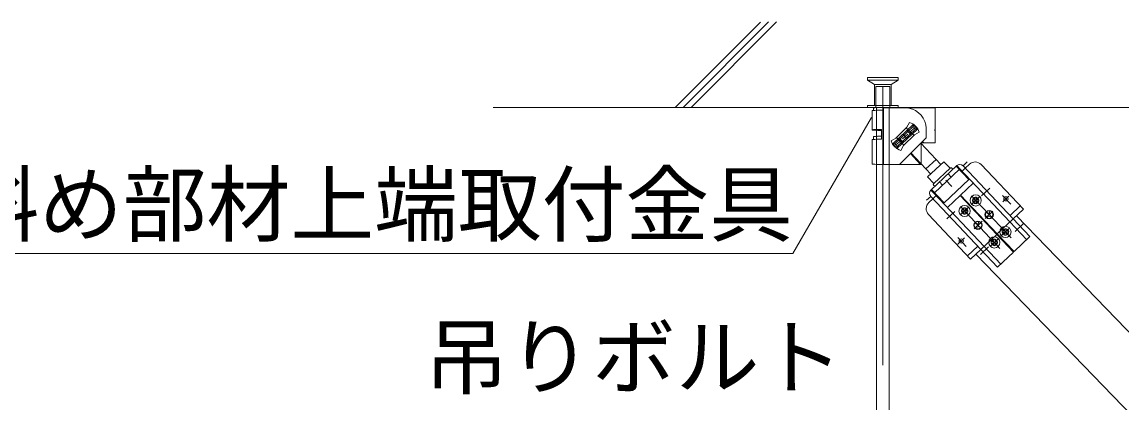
# Model space of a CAD drawing. Units: millimetres at full size, sheet at 1:40; details may follow other scales. Extents: x -7800 to 7800, y -5578 to 5491.
# Drawn here: x -4903 to -4116, y 1029 to 1302 of the extents above; entities that cross this region are included whole.
import ezdxf
from ezdxf.enums import TextEntityAlignment as Align

# ---------------------------------------------------------------- set-up
doc = ezdxf.new("R2010")
doc.units = ezdxf.units.MM
doc.header["$LTSCALE"] = 40
for name, pattern in [('CHAIN1', [8, 5, -1, 1, -1]), ('DASHED1', [1.8, 1.2, -0.6]), ('DOUBLE_CHAIN1', [8.8, 5, -1, 0.6, -0.6, 0.6, -1])]:
    doc.linetypes.add(name, pattern=pattern)
doc.layers.add('2-6_文字', color=7, linetype='Continuous', lineweight=18)
doc.styles.add('ＭＳ ゴシック', font='')
doc.styles.get('ＭＳ ゴシック').set_extended_font_data('MS Gothic')

msp = doc.modelspace()

# ---------------------------------------------------------------- linework, layer by layer
at = {"layer": '2-6_文字'}
for p, q in [((-4374.41, 1301.89), (-4435.61, 1240.7)), ((-4368.69, 1301.96), (-4429.95, 1240.7)), ((-4363.03, 1301.96), (-4424.29, 1240.7)), ((-4565.91, 1240.7), (-2270.23, 1240.7)), ((-4295.04, 1233.4), (-4351.29, 1135.97)), ((-4351.29, 1135.97), (-4951.29, 1135.97))]:
    msp.add_line(p, q, dxfattribs=at)
at = {"layer": '2-6_文字', "color": 4, "linetype": 'DASHED1', "lineweight": 9}
for p, q in [((-4275.9, 1262.2), (-4297.9, 1262.2)), ((-4275.9, 1260.2), (-4297.9, 1260.2)), ((-4292.9, 1257.2), (-4292.9, 1242.2)), ((-4280.9, 1257.2), (-4292.9, 1257.2)), ((-4291.9, 1255.7), (-4291.9, 1240.7)), ((-4291.9, 1255.7), (-4291.4, 1255.7)), ((-4281.9, 1255.7), (-4291.4, 1255.7)), ((-4281.9, 1255.7), (-4281.9, 1240.7)), ((-4280.9, 1257.2), (-4280.9, 1242.2)), ((-4297.9, 1242.2), (-4297.9, 1240.7)), ((-4275.9, 1242.2), (-4297.9, 1242.2)), ((-4275.9, 1242.2), (-4275.9, 1240.7))]:
    msp.add_line(p, q, dxfattribs=at)
at = {"layer": '2-6_文字', "color": 4, "linetype": 'CHAIN1', "lineweight": 9}
msp.add_line((-4286.9, 1255.8), (-4286.9, 771.99), dxfattribs=at)
at = {"layer": '2-6_文字', "color": 3}
for p, q in [((-4294.6, 1238.38), (-4294.6, 1224.58)), ((-4293.6, 1240.39), (-4293.6, 1238.56)), ((-4290.05, 1240.7), (-4292.04, 1240.7)), ((-4291.4, 1240.7), (-4291.4, 867)), ((-4291.4, 1238.17), (-4291.39, 1238.17)), ((-4286.4, 1240.7), (-4290.05, 1240.7)), ((-4286.4, 1240.7), (-4282.4, 1240.7)), ((-4286.4, 1240.39), (-4270.9, 1240.39)), ((-4286.4, 1201.67), (-4286.4, 1238.74)), ((-4282.4, 1240.7), (-4282.4, 867)), ((-4270.9, 1240.39), (-4249.4, 1240.39)), ((-4249.4, 1215.43), (-4249.4, 1240.39)), ((-4269.69, 1226.46), (-4267.71, 1229.89)), ((-4287.9, 1224.93), (-4287.85, 1217.93)), ((-4279.81, 1214.64), (-4265.04, 1228.42)), ((-4278.4, 1214.59), (-4265.09, 1227.01)), ((-4269.69, 1226.46), (-4277.47, 1218.69)), ((-4261.97, 1225.13), (-4276.74, 1211.35)), ((-4270.89, 1219.89), (-4272.6, 1221.71)), ((-4270.89, 1219.89), (-4269.06, 1221.59)), ((-4270.08, 1226.07), (-4264.63, 1220.77)), ((-4267.23, 1223.3), (-4264.75, 1225.61)), ((-4265.09, 1227.01), (-4265.04, 1228.42)), ((-4265.04, 1228.42), (-4261.97, 1225.13)), ((-4264.31, 1221.09), (-4260.88, 1223.07)), ((-4263.38, 1225.18), (-4261.97, 1225.13)), ((-4255.88, 1218.93), (-4255.88, 1225.39)), ((-4249.4, 1224.89), (-4249.7, 1224.89)), ((-4249.4, 1215.43), (-4249.4, 1223.89)), ((-4294.6, 1217.57), (-4294.6, 1200.12)), ((-4293.6, 1219.79), (-4293.6, 1217.75)), ((-4277.47, 1218.69), (-4280.9, 1216.71)), ((-4278.4, 1214.59), (-4279.81, 1214.64)), ((-4276.74, 1211.35), (-4279.81, 1214.64)), ((-4276.69, 1212.77), (-4278.4, 1214.59)), ((-4277.05, 1219.11), (-4271.81, 1213.59)), ((-4274.55, 1216.48), (-4277.03, 1214.16)), ((-4255.89, 1218.91), (-4275, 1199.81)), ((-4270.89, 1219.89), (-4272.72, 1218.18)), ((-4264.31, 1221.09), (-4272.09, 1213.31)), ((-4270.89, 1219.89), (-4269.19, 1218.06)), ((-4259.62, 1215.13), (-4245.29, 1199.76)), ((-4249.4, 1215.43), (-4259.39, 1215.43)), ((-4259.39, 1215.43), (-4259.39, 1199.81)), ((-4257.46, 1215.43), (-4258.46, 1216.34)), ((-4276.69, 1212.77), (-4276.74, 1211.35)), ((-4272.09, 1213.31), (-4274.07, 1209.88)), ((-4259.92, 1199.81), (-4267.08, 1207.73)), ((-4266.75, 1208.12), (-4252.6, 1192.94)), ((-4286.4, 1199.81), (-4286.4, 1201.67)), ((-4286.4, 1199.81), (-4259.39, 1199.81)), ((-4256.01, 1196.6), (-4248.7, 1203.42)), ((-4243.09, 1201.81), (-4254.8, 1190.9)), ((-4233.94, 1198.97), (-4252.48, 1181.46)), ((-4238.73, 1197.13), (-4243.09, 1201.81)), ((-4234.3, 1198.63), (-4225.24, 1189.03)), ((-4226.49, 1201.6), (-4229.41, 1198.84)), ((-4229.41, 1198.84), (-4193.51, 1160.81)), ((-4224.89, 1199.95), (-4227.83, 1197.17)), ((-4216.41, 1199.71), (-4186.2, 1167.71)), ((-4250.43, 1186.21), (-4254.8, 1190.9)), ((-4250.43, 1186.21), (-4238.73, 1197.13)), ((-4250.4, 1186.19), (-4238.75, 1197.16)), ((-4231.74, 1196.64), (-4232.1, 1196.3)), ((-4231.74, 1196.64), (-4195.83, 1158.62)), ((-4225.24, 1189.03), (-4243.05, 1172.21)), ((-4241.72, 1188.6), (-4237.35, 1183.92)), ((-4222.06, 1186.39), (-4231.15, 1177.81)), ((-4252.61, 1176.94), (-4255.58, 1174.14)), ((-4253.97, 1172.49), (-4251.03, 1175.27)), ((-4252.61, 1176.94), (-4216.7, 1138.91)), ((-4252.11, 1181.81), (-4243.05, 1172.21)), ((-4251.37, 1175.63), (-4251.03, 1175.27)), ((-4250.28, 1179.14), (-4249.92, 1179.48)), ((-4250.28, 1179.14), (-4214.38, 1141.11)), ((-4249.04, 1177.83), (-4248.7, 1177.47)), ((-4240.6, 1168.89), (-4231.51, 1177.47)), ((-4205.29, 1149.69), (-4231.51, 1177.47)), ((-4204.92, 1150.03), (-4231.15, 1177.81)), ((-4222.61, 1174.57), (-4222.64, 1173.57)), ((-4222.61, 1174.57), (-4221.31, 1174.53)), ((-4220.76, 1176.31), (-4220.8, 1175.01)), ((-4220.76, 1176.31), (-4219.76, 1176.28)), ((-4219.76, 1176.28), (-4219.8, 1174.98)), ((-4219.31, 1174.47), (-4218.02, 1174.43)), ((-4218.02, 1174.43), (-4218.05, 1173.43)), ((-4230.61, 1167.01), (-4230.64, 1166.01)), ((-4230.61, 1167.01), (-4229.31, 1166.97)), ((-4228.76, 1168.76), (-4228.8, 1167.46)), ((-4228.76, 1168.76), (-4227.76, 1168.73)), ((-4227.76, 1168.73), (-4227.8, 1167.43)), ((-4227.31, 1166.91), (-4226.01, 1166.88)), ((-4226.01, 1166.88), (-4226.04, 1165.88)), ((-4222.64, 1173.57), (-4221.34, 1173.53)), ((-4220.86, 1173.01), (-4220.9, 1171.71)), ((-4220.9, 1171.71), (-4219.9, 1171.68)), ((-4219.86, 1172.98), (-4219.9, 1171.68)), ((-4219.34, 1173.47), (-4218.05, 1173.43)), ((-4210.72, 1163.82), (-4210.16, 1166.46)), ((-4193.51, 1160.81), (-4186.2, 1167.71)), ((-4254.22, 1164.01), (-4224.01, 1132.01)), ((-4230.64, 1166.01), (-4229.34, 1165.98)), ((-4228.86, 1165.46), (-4228.9, 1164.16)), ((-4228.9, 1164.16), (-4227.9, 1164.13)), ((-4227.86, 1165.43), (-4227.9, 1164.13)), ((-4227.34, 1165.91), (-4226.04, 1165.88)), ((-4218.72, 1156.27), (-4218.15, 1158.91)), ((-4210.72, 1163.82), (-4212.75, 1165.6)), ((-4210.72, 1163.82), (-4212.68, 1161.96)), ((-4212.68, 1161.96), (-4209.77, 1162.81)), ((-4212.1, 1165.03), (-4210.51, 1164.78)), ((-4210.72, 1163.82), (-4208.86, 1161.85)), ((-4193.51, 1160.81), (-4181.49, 1148.09)), ((-3862.96, 823.2), (-4191.14, 1163.04)), ((-4218.72, 1156.27), (-4220.75, 1158.05)), ((-4218.72, 1156.27), (-4220.68, 1154.41)), ((-4220.68, 1154.41), (-4217.77, 1155.26)), ((-4220.1, 1157.48), (-4218.51, 1157.23)), ((-4218.72, 1156.27), (-4216.86, 1154.3)), ((-4201.33, 1152.02), (-4201.36, 1151.03)), ((-4201.36, 1151.03), (-4200.06, 1150.99)), ((-4201.33, 1152.02), (-4200.03, 1151.99)), ((-4199.58, 1150.47), (-4199.62, 1149.17)), ((-4199.48, 1153.77), (-4199.52, 1152.47)), ((-4199.48, 1153.77), (-4198.48, 1153.74)), ((-4198.58, 1150.44), (-4198.62, 1149.14)), ((-4198.48, 1153.74), (-4198.52, 1152.44)), ((-4198.06, 1150.93), (-4196.76, 1150.89)), ((-4198.03, 1151.93), (-4196.73, 1151.89)), ((-4196.73, 1151.89), (-4196.76, 1150.89)), ((-4209.33, 1144.47), (-4209.36, 1143.47)), ((-4209.36, 1143.47), (-4208.06, 1143.43)), ((-4209.33, 1144.47), (-4208.03, 1144.43)), ((-4207.58, 1142.92), (-4207.62, 1141.62)), ((-4207.48, 1146.22), (-4207.52, 1144.92)), ((-4207.48, 1146.22), (-4206.48, 1146.19)), ((-4206.58, 1142.89), (-4206.62, 1141.59)), ((-4206.48, 1146.19), (-4206.52, 1144.89)), ((-4206.06, 1143.37), (-4204.76, 1143.33)), ((-4206.03, 1144.37), (-4204.73, 1144.33)), ((-4205.29, 1149.69), (-4193.27, 1136.97)), ((-4204.73, 1144.33), (-4204.76, 1143.33)), ((-4199.62, 1149.17), (-4198.62, 1149.14)), ((-4181.49, 1148.09), (-4192.91, 1137.31)), ((-4224.01, 1132.01), (-4216.7, 1138.91)), ((-3918.57, 823.2), (-4220.23, 1135.58)), ((-4216.7, 1138.91), (-4204.69, 1126.19)), ((-4207.62, 1141.62), (-4206.62, 1141.59)), ((-4204.69, 1126.19), (-4193.27, 1136.97))]:
    msp.add_line(p, q, dxfattribs=at)
at = {"layer": '2-6_文字', "color": 3, "linetype": 'DASHED1'}
for p, q in [((-4291.4, 1240.7), (-4291.4, 1215.7)), ((-4291.4, 1240.16), (-4291.4, 1225.68)), ((-4282.4, 1240.7), (-4282.4, 1215.7)), ((-4269.57, 1224.19), (-4266.5, 1220.9)), ((-4268.94, 1224.78), (-4265.87, 1221.49)), ((-4291.4, 1219.56), (-4291.39, 1199.88)), ((-4275.91, 1218.28), (-4272.84, 1214.99)), ((-4275.28, 1218.87), (-4272.21, 1215.58)), ((-4231.74, 1196.64), (-4233.94, 1198.97)), ((-4249.92, 1179.48), (-4232.1, 1196.3)), ((-4240.12, 1193.14), (-4237.92, 1190.81)), ((-4227.83, 1197.17), (-4230.16, 1194.97)), ((-4246.3, 1187.3), (-4244.1, 1184.97)), ((-4250.28, 1179.14), (-4252.48, 1181.46)), ((-4251.03, 1175.27), (-4248.7, 1177.47)), ((-4195.7, 1163.14), (-4188.4, 1170.04)), ((-4204.92, 1150.03), (-4193.51, 1160.81)), ((-4195.83, 1158.62), (-4183.82, 1145.89)), ((-4207.48, 1152.02), (-4207.12, 1152.36)), ((-4216.7, 1138.91), (-4205.29, 1149.69)), ((-4226.21, 1134.34), (-4218.9, 1141.24)), ((-4214.38, 1141.11), (-4202.36, 1128.38))]:
    msp.add_line(p, q, dxfattribs=at)
at = {"layer": '2-6_文字', "color": 3, "linetype": 'CHAIN1'}
for p, q in [((-4216.13, 1177.27), (-4210.35, 1182.73)), ((-4223.36, 1177.21), (-4194.96, 1147.13)), ((-4223.22, 1171.27), (-4217.64, 1176.53)), ((-4201.09, 1177.65), (-4195.09, 1171.3)), ((-4201, 1172.99), (-4196.57, 1177.17)), ((-4231.36, 1169.65), (-4202.96, 1139.58)), ((-4231.08, 1163.85), (-4225.26, 1169.35)), ((-4213.61, 1161.09), (-4208.03, 1166.35)), ((-4240.94, 1160.72), (-4235.26, 1166.09)), ((-4221.47, 1153.67), (-4215.64, 1159.17)), ((-4196.36, 1153.99), (-4202.33, 1148.36)), ((-4192.11, 1151.82), (-4186.32, 1157.28)), ((-4233.08, 1147.45), (-4227.09, 1141.09)), ((-4233.08, 1142.7), (-4228.41, 1147.11)), ((-4209.8, 1141.31), (-4203.97, 1146.8)), ((-4216.92, 1135.27), (-4211.23, 1140.64))]:
    msp.add_line(p, q, dxfattribs=at)
at = {"layer": '2-6_文字', "color": 4, "linetype": 'DASHED1', "lineweight": 9}
for points in [[(-4297.9, 1262.2), (-4297.9, 1260.2), (-4292.9, 1257.2)], [(-4275.9, 1262.2), (-4275.9, 1260.2), (-4280.9, 1257.2)]]:
    msp.add_lwpolyline(points, dxfattribs=at)
at = {"layer": '2-6_文字', "color": 3}
for points in [[(-4286.4, 1238.74), (-4287.82, 1238.74), (-4289.2, 1238.72), (-4290.5, 1238.69), (-4291.67, 1238.66), (-4292.68, 1238.61), (-4293.5, 1238.56), (-4294.1, 1238.51), (-4294.47, 1238.45), (-4294.6, 1238.38)], [(-4291.4, 1240.16), (-4290.88, 1240.46), (-4290.5, 1240.68)], [(-4286.4, 1238.74), (-4286.4, 1240.39), (-4286.4, 1240.7)], [(-4287.92, 1224.93), (-4289.29, 1224.92), (-4290.58, 1224.89), (-4291.74, 1224.85), (-4292.74, 1224.81), (-4293.55, 1224.76), (-4294.13, 1224.7), (-4294.49, 1224.64), (-4294.6, 1224.58), (-4294.45, 1224.51), (-4294.07, 1224.45), (-4293.45, 1224.4), (-4292.61, 1224.35), (-4291.59, 1224.3), (-4290.41, 1224.27), (-4289.11, 1224.24), (-4287.91, 1224.23)], [(-4287.91, 1224.79), (-4288.72, 1224.77), (-4289.45, 1224.75), (-4290.09, 1224.73), (-4290.62, 1224.7), (-4291.02, 1224.66), (-4291.28, 1224.63), (-4291.39, 1224.59), (-4291.35, 1224.55), (-4291.16, 1224.51), (-4290.82, 1224.48), (-4290.35, 1224.45), (-4289.76, 1224.42), (-4289.07, 1224.4), (-4288.29, 1224.38), (-4287.91, 1224.37)], [(-4265.09, 1227.01), (-4263.38, 1225.18), (-4276.69, 1212.77)], [(-4249.7, 1224.89), (-4249.7, 1223.89), (-4249.4, 1223.89)], [(-4287.86, 1217.93), (-4289.24, 1217.91), (-4290.53, 1217.88), (-4291.7, 1217.85), (-4292.71, 1217.8), (-4293.52, 1217.75), (-4294.12, 1217.69), (-4294.48, 1217.63), (-4294.6, 1217.57)], [(-4291.4, 1219.56), (-4290.88, 1219.86), (-4290.5, 1220.08)], [(-4205.29, 1149.69), (-4204.92, 1150.03), (-4192.91, 1137.31)]]:
    msp.add_lwpolyline(points, dxfattribs=at)
at = {"layer": '2-6_文字', "color": 3, "linetype": 'DOUBLE_CHAIN1'}
msp.add_lwpolyline([(-4286.39, 1199.81), (-4287.82, 1199.81), (-4289.2, 1199.83), (-4290.49, 1199.86), (-4291.66, 1199.89), (-4292.67, 1199.94), (-4293.49, 1199.99), (-4294.1, 1200.04), (-4294.59, 1200.12)], dxfattribs=at)
at = {"layer": '2-6_文字', "color": 3}
for centre, radius in [((-4220.33, 1174), 4), ((-4220.33, 1174), 2.25), ((-4198.72, 1175.15), 1.5), ((-4228.33, 1166.44), 4), ((-4228.33, 1166.45), 2.25), ((-4210.72, 1163.82), 3), ((-4210.72, 1163.82), 3), ((-4210.72, 1163.82), 2.7), ((-4218.72, 1156.27), 3), ((-4218.72, 1156.27), 3), ((-4218.72, 1156.27), 2.7), ((-4199.05, 1151.46), 4), ((-4199.05, 1151.46), 2.25), ((-4230.71, 1144.94), 1.5), ((-4207.05, 1143.9), 4), ((-4207.04, 1143.91), 2.25)]:
    msp.add_circle(centre, radius, dxfattribs=at)
for centre, radius, start, end in [((-4288.22, 1199.86), 40.88, 92.5588, 97.55402), ((-4270.88, 1225.39), 15, 10.54723, 89.99998), ((-4270.89, 1219.89), 10.5, 17.62668, 72.37388), ((-4270.88, 1225.39), 15, 0, 10.54723), ((-4289.09, 1189.25), 30.86, 87.75647, 98.39833), ((-4270.89, 1219.89), 10.5, 197.62581, 252.37382), ((-4231.74, 1196.64), 3.2, 43.35432, 133.35432), ((-4220.77, 1195.59), 6, 43.35432, 133.35432), ((-4238.07, 1196.43), 1, 313.27015, 133.27015), ((-4249.72, 1185.46), 1, 133.27015, 313.27015), ((-4250.28, 1179.14), 3.2, 133.35432, 223.35432), ((-4221.3, 1175.03), 0.5, 268.27013, 358.27015), ((-4219.3, 1174.97), 0.5, 178.27015, 268.27015), ((-4249.85, 1168.13), 6, 133.35432, 223.35432), ((-4229.3, 1167.47), 0.5, 268.27013, 358.27015), ((-4227.3, 1167.41), 0.5, 178.27015, 268.27015), ((-4221.36, 1173.03), 0.5, 358.27015, 88.27013), ((-4219.36, 1172.97), 0.5, 88.27015, 178.27015), ((-4229.36, 1165.48), 0.5, 358.27015, 88.27013), ((-4227.36, 1165.42), 0.5, 88.27015, 178.27015), ((-4200.08, 1150.49), 0.5, 358.27015, 88.27013), ((-4200.02, 1152.49), 0.5, 268.27013, 358.27015), ((-4198.08, 1150.43), 0.5, 88.27015, 178.27015), ((-4198.02, 1152.43), 0.5, 178.27015, 268.27015), ((-4208.08, 1142.93), 0.5, 358.27015, 88.27013), ((-4208.02, 1144.93), 0.5, 268.27013, 358.27015), ((-4206.08, 1142.87), 0.5, 88.27015, 178.27015), ((-4206.02, 1144.87), 0.5, 178.27015, 268.27015)]:
    msp.add_arc(centre, radius, start, end, dxfattribs=at)

# ---------------------------------------------------------------- texts
at = {"layer": '2-6_文字', "style": 'ＭＳ ゴシック'}
for s, p in [('斜め部材上端取付金具', (-4951.29, 1135.97)), ('吊りボルト', (-4615.22, 1026.58))]:
    msp.add_text(s, height=43.99, dxfattribs=at).set_placement(p, align=Align.BOTTOM_LEFT)

doc.saveas('drawing.dxf')
